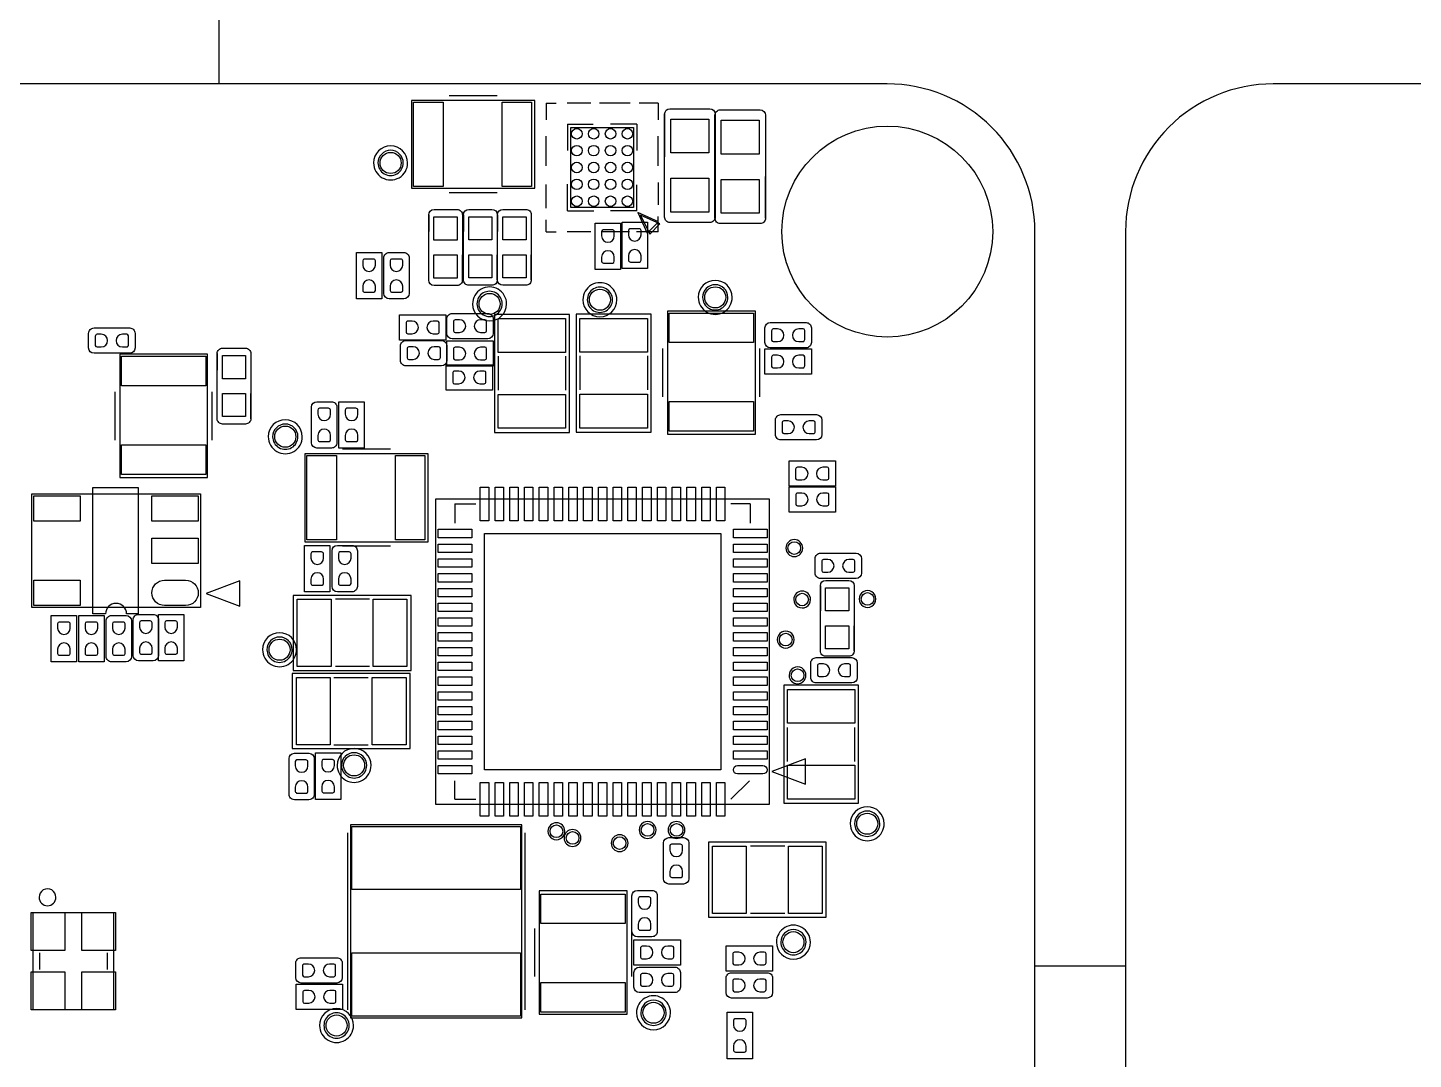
# Model space of a CAD drawing. Extents: x 24 to 162, y 5 to 143.
# Drawn here: x 59.75 to 92.6, y 21.67 to 46.12 of the extents above; entities that cross this region are included whole.
import ezdxf

# ---------------------------------------------------------------- set-up
doc = ezdxf.new("R2010")
doc.units = 0
for name, color, linetype in [('BG_OUTLINE', 7, 'CONTINUOUS'), ('BG_SILKSCREEN_TOP', 7, 'CONTINUOUS'), ('PG_ASSEMBLY_TOP', 200, 'CONTINUOUS'), ('PG_SILKSCREEN_TOP', 73, 'CONTINUOUS'), ('PIN_TOP', 110, 'CONTINUOUS')]:
    doc.layers.add(name, color=color, linetype=linetype)

msp = doc.modelspace()

# ---------------------------------------------------------------- linework, layer by layer
at = {"layer": 'BG_OUTLINE'}
for points in [[(49.190402, 44.786296), (49.190402, 46.950376), (64.281812, 46.950376), (64.281812, 44.786296)], [(83.629246, 14.454886), (83.629246, 23.878286), (85.779356, 23.878286), (85.779356, 14.454886)]]:
    msp.add_lwpolyline(points, close=True, dxfattribs=at)
for points in [[(32.12973, 4.786376), (80.129634, 4.786376, 0.414205), (83.629246, 8.286242), (83.629246, 41.286176, 0.414226), (80.129634, 44.786296), (32.12973, 44.786296, 0.414268), (28.629356, 41.286176), (28.629356, 8.286242, 0.414248)], [(89.27973, 4.786376), (137.279634, 4.786376, 0.414205), (140.779246, 8.286242), (140.779246, 41.286176, 0.414226), (137.279634, 44.786296), (89.27973, 44.786296, 0.414268), (85.779356, 41.286176), (85.779356, 8.286242, 0.414248)]]:
    msp.add_lwpolyline(points, format="xyb", close=True, dxfattribs=at)
at = {"layer": 'BG_SILKSCREEN_TOP'}
for points in [[(74.19467, 43.829732), (73.567036, 43.829732)], [(74.19467, 43.829732), (74.19467, 43.203622)], [(74.19467, 43.829732), (74.19467, 43.203622)], [(72.544432, 41.779952), (72.544432, 42.406062)], [(72.544432, 41.779952), (72.544432, 42.406062)], [(72.544432, 41.779952), (73.172066, 41.779952)], [(74.277982, 41.67759), (74.499216, 41.227248), (74.735182, 41.46677), (74.277982, 41.67759)]]:
    msp.add_lwpolyline(points, dxfattribs=at)
at = {"layer": 'PG_ASSEMBLY_TOP'}
for points in [[(71.769478, 44.393866), (68.848478, 44.393866), (68.848478, 42.311066), (71.769478, 42.311066)], [(74.11466, 43.749722), (74.11466, 41.859962), (72.624696, 41.859962), (72.624696, 43.749722)], [(70.8152, 39.3192), (70.8152, 36.5252), (72.5932, 36.5252), (72.5932, 39.3192)], [(72.753474, 39.326312), (72.753474, 36.532312), (74.531474, 36.532312), (74.531474, 39.326312)], [(77.002132, 36.481512), (77.002132, 39.402512), (74.919332, 39.402512), (74.919332, 36.481512)], [(64.01562, 35.456622), (64.01562, 38.377622), (61.93282, 38.377622), (61.93282, 35.456622)], [(69.2404, 36.016946), (66.3194, 36.016946), (66.3194, 33.934146), (69.2404, 33.934146)], [(63.844424, 35.071304), (63.844424, 32.371284), (59.844432, 32.371284), (59.844432, 35.071304)], [(77.329792, 34.95421), (77.329792, 27.704034), (69.429884, 27.704034), (69.429884, 34.95421)], [(68.838826, 32.662622), (66.044826, 32.662622), (66.044826, 30.884622), (68.838826, 30.884622)], [(66.02349, 29.029152), (68.81749, 29.029152), (68.81749, 30.807152), (66.02349, 30.807152)], [(79.4512, 27.7368), (79.4512, 30.5308), (77.6732, 30.5308), (77.6732, 27.7368)], [(67.403472, 27.223466), (67.403472, 22.651466), (71.467472, 22.651466), (71.467472, 27.223466)], [(78.683866, 26.809192), (75.889866, 26.809192), (75.889866, 25.031192), (78.683866, 25.031192)], [(71.876666, 25.656286), (71.876666, 22.735286), (73.959466, 22.735286), (73.959466, 25.656286)], [(59.879992, 25.141682), (61.780166, 25.141682), (61.780166, 22.841712), (59.879992, 22.841712)]]:
    msp.add_lwpolyline(points, close=True, dxfattribs=at)
for points in [[(74.850244, 44.070524, -0.41418), (74.977244, 44.197524, -0.41418)], [(75.922124, 44.197524, -0.414161), (76.049124, 44.070524, -0.414161)], [(76.044044, 44.045124, -0.414263), (76.171044, 44.172124, -0.414263)], [(77.115924, 44.172124, -0.414078), (77.242924, 44.045124, -0.414078)], [(69.256402, 41.6814, -0.413943), (69.383402, 41.8084, -0.413943)], [(69.929756, 41.8084, -0.414269), (70.056756, 41.6814, -0.414269)], [(70.081648, 41.685718, -0.414127), (70.208648, 41.812718, -0.414127)], [(70.755002, 41.812718, -0.414084), (70.882002, 41.685718, -0.414084)], [(70.889114, 41.685718, -0.413922), (71.016114, 41.812718, -0.413922)], [(71.562468, 41.812718, -0.41429), (71.689468, 41.685718, -0.41429)], [(74.977244, 41.500044, -0.414389), (74.850244, 41.627044, -0.414389)], [(76.049124, 41.627044, -0.41437), (75.922124, 41.500044, -0.41437)], [(76.171044, 41.474644, -0.414472), (76.044044, 41.601644, -0.414472)], [(77.242924, 41.601644, -0.414287), (77.115924, 41.474644, -0.414287)], [(68.192142, 40.663876, -0.414269), (68.319142, 40.790876, -0.414269)], [(68.665344, 40.790876, -0.414346), (68.792344, 40.663876, -0.414346)], [(69.383402, 40.008556, -0.414158), (69.256402, 40.135556, -0.414158)], [(70.056756, 40.135556, -0.414484), (69.929756, 40.008556, -0.414484)], [(70.208648, 40.012874, -0.414343), (70.081648, 40.139874, -0.414343)], [(70.882002, 40.139874, -0.4143), (70.755002, 40.012874, -0.4143)], [(71.016114, 40.012874, -0.414137), (70.889114, 40.139874, -0.414137)], [(71.689468, 40.139874, -0.414506), (71.562468, 40.012874, -0.414506)], [(68.319142, 39.690802, -0.414134), (68.192142, 39.817802, -0.414134)], [(68.792344, 39.817802, -0.414158), (68.665344, 39.690802, -0.414158)], [(69.686424, 39.217854, -0.414309), (69.813424, 39.344854, -0.414309)], [(70.659498, 39.344854, -0.414346), (70.786498, 39.217854, -0.414346)], [(77.229462, 39.001954, -0.414115), (77.356462, 39.128954, -0.414115)], [(78.202536, 39.128954, -0.414392), (78.329536, 39.001954, -0.414392)], [(61.194696, 38.873176, -0.41426), (61.321696, 39.000176, -0.41426)], [(62.16777, 39.000176, -0.414537), (62.29477, 38.873176, -0.414537)], [(69.813424, 38.744652, -0.414081), (69.686424, 38.871652, -0.414081)], [(70.786498, 38.871652, -0.414118), (70.659498, 38.744652, -0.414118)], [(61.321696, 38.399974, -0.413891), (61.194696, 38.526974, -0.413891)], [(62.29477, 38.526974, -0.414167), (62.16777, 38.399974, -0.414167)], [(64.24041, 38.396672, -0.414407), (64.36741, 38.523672, -0.414407)], [(64.91351, 38.523672, -0.414503), (65.04051, 38.396672, -0.414503)], [(68.58889, 38.577774, -0.414229), (68.71589, 38.704774, -0.414229)], [(69.561964, 38.704774, -0.413879), (69.688964, 38.577774, -0.413879)], [(77.356462, 38.528752, -0.414035), (77.229462, 38.655752, -0.414035)], [(78.329536, 38.655752, -0.414312), (78.202536, 38.528752, -0.414312)], [(68.71589, 38.104572, -0.414549), (68.58889, 38.231572, -0.414549)], [(69.688964, 38.231572, -0.414198), (69.561964, 38.104572, -0.414198)], [(66.479166, 37.126926, -0.414097), (66.606166, 37.253926, -0.414097)], [(66.952368, 37.253926, -0.414429), (67.079368, 37.126926, -0.414429)], [(64.36741, 36.723828, -0.414315), (64.24041, 36.850828, -0.414315)], [(65.04051, 36.850828, -0.41441), (64.91351, 36.723828, -0.41441)], [(77.479144, 36.819332, -0.41433), (77.606144, 36.946332, -0.41433)], [(78.452218, 36.946332, -0.414091), (78.579218, 36.819332, -0.414091)], [(77.606144, 36.34613, -0.414337), (77.479144, 36.47313, -0.414337)], [(78.579218, 36.47313, -0.414097), (78.452218, 36.34613, -0.414097)], [(66.606166, 36.153852, -0.413998), (66.479166, 36.280852, -0.413998)], [(67.079368, 36.280852, -0.41433), (66.952368, 36.153852, -0.41433)], [(66.965576, 33.720532, -0.413971), (67.092576, 33.847532, -0.413971)], [(67.438778, 33.847532, -0.414223), (67.565778, 33.720532, -0.414223)], [(78.41869, 33.53562, -0.414518), (78.54569, 33.66262, -0.414518)], [(79.391764, 33.66262, -0.414161), (79.518764, 33.53562, -0.414161)], [(78.54569, 33.062418, -0.414266), (78.41869, 33.189418, -0.414266)], [(79.518764, 33.189418, -0.413909), (79.391764, 33.062418, -0.413909)], [(67.092576, 32.747458, -0.414204), (66.965576, 32.874458, -0.414204)], [(67.565778, 32.874458, -0.414457), (67.438778, 32.747458, -0.414457)], [(78.542896, 32.890968, -0.414189), (78.669896, 33.017968, -0.414189)], [(79.21625, 33.017968, -0.414066), (79.34325, 32.890968, -0.414066)], [(62.250574, 32.08401, -0.414343), (62.377574, 32.21101, -0.414343)], [(62.723776, 32.21101, -0.414441), (62.850776, 32.08401, -0.414441)], [(61.609478, 32.059372, -0.414254), (61.736478, 32.186372, -0.414254)], [(62.08268, 32.186372, -0.414198), (62.20968, 32.059372, -0.414198)], [(61.736478, 31.086298, -0.414229), (61.609478, 31.213298, -0.414229)], [(62.20968, 31.213298, -0.414174), (62.08268, 31.086298, -0.414174)], [(62.377574, 31.110936, -0.413986), (62.250574, 31.237936, -0.413986)], [(62.850776, 31.237936, -0.414084), (62.723776, 31.110936, -0.414084)], [(78.669896, 31.218124, -0.414361), (78.542896, 31.345124, -0.414361)], [(79.34325, 31.345124, -0.414238), (79.21625, 31.218124, -0.414238)], [(78.31709, 31.059374, -0.41425), (78.44409, 31.186374, -0.41425)], [(79.290164, 31.186374, -0.413949), (79.417164, 31.059374, -0.413949)], [(78.44409, 30.586172, -0.414478), (78.31709, 30.713172, -0.414478)], [(79.417164, 30.713172, -0.414177), (79.290164, 30.586172, -0.414177)], [(65.94475, 28.791916, -0.414155), (66.07175, 28.918916, -0.414155)], [(66.417952, 28.918916, -0.414051), (66.544952, 28.791916, -0.414051)], [(66.07175, 27.818842, -0.414377), (65.94475, 27.945842, -0.414377)], [(66.544952, 27.945842, -0.414272), (66.417952, 27.818842, -0.414272)], [(74.825098, 26.792936, -0.41417), (74.952098, 26.919936, -0.41417)], [(75.2983, 26.919936, -0.413925), (75.4253, 26.792936, -0.413925)], [(74.077068, 25.54351, -0.414161), (74.204068, 25.67051, -0.414161)], [(74.55027, 25.67051, -0.414395), (74.67727, 25.54351, -0.414395)], [(74.952098, 25.819608, -0.414112), (74.825098, 25.946608, -0.414112)], [(75.4253, 25.946608, -0.413866), (75.2983, 25.819608, -0.413866)], [(74.204068, 24.570436, -0.414032), (74.077068, 24.697436, -0.414032)], [(74.67727, 24.697436, -0.414266), (74.55027, 24.570436, -0.414266)], [(66.106294, 23.947374, -0.414469), (66.233294, 24.074374, -0.414469)], [(67.079368, 24.074374, -0.414241), (67.206368, 23.947374, -0.414241)], [(74.123296, 23.721314, -0.414167), (74.250296, 23.848314, -0.414167)], [(75.09637, 23.848314, -0.414444), (75.22337, 23.721314, -0.414444)], [(76.310236, 23.591774, -0.414392), (76.437236, 23.718774, -0.414392)], [(77.28331, 23.718774, -0.414441), (77.41031, 23.591774, -0.414441)], [(66.233294, 23.474172, -0.414186), (66.106294, 23.601172, -0.414186)], [(67.206368, 23.601172, -0.413958), (67.079368, 23.474172, -0.413958)], [(74.250296, 23.248112, -0.413983), (74.123296, 23.375112, -0.413983)], [(75.22337, 23.375112, -0.41426), (75.09637, 23.248112, -0.41426)], [(76.437236, 23.118572, -0.413986), (76.310236, 23.245572, -0.413986)], [(77.41031, 23.245572, -0.414035), (77.28331, 23.118572, -0.414035)]]:
    msp.add_lwpolyline(points, format="xyb", dxfattribs=at)
for points in [[(74.850244, 41.627044), (74.850244, 44.070524)], [(74.977244, 44.197524), (75.922124, 44.197524)], [(76.044044, 41.601644), (76.044044, 44.045124)], [(76.049124, 44.070524), (76.049124, 41.627044)], [(76.171044, 44.172124), (77.115924, 44.172124)], [(77.242924, 44.045124), (77.242924, 41.601644)], [(69.383402, 41.8084), (69.929756, 41.8084)], [(70.208648, 41.812718), (70.755002, 41.812718)], [(71.016114, 41.812718), (71.562468, 41.812718)], [(69.256402, 40.135556), (69.256402, 41.6814)], [(70.056756, 41.6814), (70.056756, 40.135556)], [(70.081648, 40.139874), (70.081648, 41.685718)], [(70.882002, 41.685718), (70.882002, 40.139874)], [(70.889114, 40.139874), (70.889114, 41.685718)], [(71.689468, 41.685718), (71.689468, 40.139874)], [(73.206356, 40.383206), (73.206356, 41.483026)], [(73.206356, 41.483026), (73.806304, 41.483026)], [(73.806304, 41.483026), (73.806304, 40.383206)], [(73.841102, 40.408606), (73.841102, 41.508426)], [(73.841102, 41.508426), (74.441304, 41.508426)], [(74.441304, 41.508426), (74.441304, 40.408606)], [(75.922124, 41.500044), (74.977244, 41.500044)], [(77.115924, 41.474644), (76.171044, 41.474644)], [(67.542156, 39.691056), (67.542156, 40.790876)], [(67.542156, 40.790876), (68.142104, 40.790876)], [(68.142104, 40.790876), (68.142104, 39.691056)], [(68.319142, 40.790876), (68.665344, 40.790876)], [(68.192142, 39.817802), (68.192142, 40.663876)], [(68.792344, 40.663876), (68.792344, 39.817802)], [(74.441304, 40.408606), (73.841102, 40.408606)], [(73.806304, 40.383206), (73.206356, 40.383206)], [(69.929756, 40.008556), (69.383402, 40.008556)], [(70.755002, 40.012874), (70.208648, 40.012874)], [(71.562468, 40.012874), (71.016114, 40.012874)], [(68.142104, 39.691056), (67.542156, 39.691056)], [(68.665344, 39.690802), (68.319142, 39.690802)], [(68.56349, 38.714426), (68.56349, 39.314628)], [(68.56349, 39.314628), (69.66331, 39.314628)], [(69.66331, 39.314628), (69.66331, 38.714426)], [(69.686424, 38.871652), (69.686424, 39.217854)], [(69.813424, 39.344854), (70.659498, 39.344854)], [(70.786498, 39.217854), (70.786498, 38.871652)], [(77.356462, 39.128954), (78.202536, 39.128954)], [(61.194696, 38.526974), (61.194696, 38.873176)], [(61.321696, 39.000176), (62.16777, 39.000176)], [(62.29477, 38.873176), (62.29477, 38.526974)], [(77.229462, 38.655752), (77.229462, 39.001954)], [(78.329536, 39.001954), (78.329536, 38.655752)], [(64.36741, 38.523672), (64.91351, 38.523672)], [(69.66331, 38.714426), (68.56349, 38.714426)], [(68.58889, 38.231572), (68.58889, 38.577774)], [(68.71589, 38.704774), (69.561964, 38.704774)], [(69.686424, 38.09492), (69.686424, 38.694868)], [(69.686424, 38.694868), (70.786244, 38.694868)], [(69.688964, 38.577774), (69.688964, 38.231572)], [(70.659498, 38.744652), (69.813424, 38.744652)], [(70.786244, 38.694868), (70.786244, 38.09492)], [(77.229716, 37.903658), (77.229716, 38.503606)], [(77.229716, 38.503606), (78.329536, 38.503606)], [(78.202536, 38.528752), (77.356462, 38.528752)], [(78.329536, 38.503606), (78.329536, 37.903658)], [(62.16777, 38.399974), (61.321696, 38.399974)], [(64.24041, 36.850828), (64.24041, 38.396672)], [(65.04051, 38.396672), (65.04051, 36.850828)], [(69.670422, 38.128702), (70.770242, 38.128702)], [(69.670422, 37.5285), (69.670422, 38.128702)], [(70.770242, 38.128702), (70.770242, 37.5285)], [(69.561964, 38.104572), (68.71589, 38.104572)], [(70.786244, 38.09492), (69.686424, 38.09492)], [(78.329536, 37.903658), (77.229716, 37.903658)], [(70.770242, 37.5285), (69.670422, 37.5285)], [(66.479166, 36.280852), (66.479166, 37.126926)], [(66.606166, 37.253926), (66.952368, 37.253926)], [(67.079368, 37.126926), (67.079368, 36.280852)], [(67.129406, 36.154106), (67.129406, 37.253926)], [(67.129406, 37.253926), (67.729354, 37.253926)], [(67.729354, 37.253926), (67.729354, 36.154106)], [(77.479144, 36.47313), (77.479144, 36.819332)], [(77.606144, 36.946332), (78.452218, 36.946332)], [(78.579218, 36.819332), (78.579218, 36.47313)], [(64.91351, 36.723828), (64.36741, 36.723828)], [(66.952368, 36.153852), (66.606166, 36.153852)], [(67.729354, 36.154106), (67.129406, 36.154106)], [(78.452218, 36.34613), (77.606144, 36.34613)], [(77.800708, 35.250374), (77.800708, 35.850322)], [(77.800708, 35.850322), (78.900528, 35.850322)], [(78.900528, 35.850322), (78.900528, 35.250374)], [(78.900528, 35.250374), (77.800708, 35.250374)], [(77.80274, 35.237928), (78.90256, 35.237928)], [(77.80274, 34.63798), (77.80274, 35.237928)], [(78.90256, 35.237928), (78.90256, 34.63798)], [(78.90256, 34.63798), (77.80274, 34.63798)], [(66.315844, 32.747966), (66.315844, 33.847786)], [(66.315844, 33.847786), (66.915792, 33.847786)], [(66.915792, 33.847786), (66.915792, 32.747966)], [(67.092576, 33.847532), (67.438778, 33.847532)], [(66.965576, 32.874458), (66.965576, 33.720532)], [(67.565778, 33.720532), (67.565778, 32.874458)], [(78.41869, 33.189418), (78.41869, 33.53562)], [(78.54569, 33.66262), (79.391764, 33.66262)], [(79.518764, 33.53562), (79.518764, 33.189418)], [(78.542896, 31.345124), (78.542896, 32.890968)], [(79.391764, 33.062418), (78.54569, 33.062418)], [(78.669896, 33.017968), (79.21625, 33.017968)], [(79.34325, 32.890968), (79.34325, 31.345124)], [(66.915792, 32.747966), (66.315844, 32.747966)], [(67.438778, 32.747458), (67.092576, 32.747458)], [(62.377574, 32.21101), (62.723776, 32.21101)], [(62.850776, 31.11119), (62.850776, 32.21101)], [(62.850776, 32.21101), (63.450724, 32.21101)], [(63.450724, 32.21101), (63.450724, 31.11119)], [(60.309506, 31.086552), (60.309506, 32.186372)], [(60.309506, 32.186372), (60.909454, 32.186372)], [(60.909454, 32.186372), (60.909454, 31.086552)], [(60.959492, 31.086552), (60.959492, 32.186372)], [(60.959492, 32.186372), (61.55944, 32.186372)], [(61.55944, 32.186372), (61.55944, 31.086552)], [(61.609478, 31.213298), (61.609478, 32.059372)], [(61.736478, 32.186372), (62.08268, 32.186372)], [(62.20968, 32.059372), (62.20968, 31.213298)], [(62.250574, 31.237936), (62.250574, 32.08401)], [(62.850776, 32.08401), (62.850776, 31.237936)], [(79.21625, 31.218124), (78.669896, 31.218124)], [(60.909454, 31.086552), (60.309506, 31.086552)], [(61.55944, 31.086552), (60.959492, 31.086552)], [(62.08268, 31.086298), (61.736478, 31.086298)], [(62.723776, 31.110936), (62.377574, 31.110936)], [(63.450724, 31.11119), (62.850776, 31.11119)], [(78.31709, 30.713172), (78.31709, 31.059374)], [(78.44409, 31.186374), (79.290164, 31.186374)], [(79.417164, 31.059374), (79.417164, 30.713172)], [(79.290164, 30.586172), (78.44409, 30.586172)], [(66.07175, 28.918916), (66.417952, 28.918916)], [(66.571876, 27.826462), (66.571876, 28.926282)], [(66.571876, 28.926282), (67.172078, 28.926282)], [(67.172078, 28.926282), (67.172078, 27.826462)], [(65.94475, 27.945842), (65.94475, 28.791916)], [(66.544952, 28.791916), (66.544952, 27.945842)], [(66.417952, 27.818842), (66.07175, 27.818842)], [(67.172078, 27.826462), (66.571876, 27.826462)], [(74.825098, 25.946608), (74.825098, 26.792936)], [(74.952098, 26.919936), (75.2983, 26.919936)], [(75.4253, 26.792936), (75.4253, 25.946608)], [(74.204068, 25.67051), (74.55027, 25.67051)], [(75.2983, 25.819608), (74.952098, 25.819608)], [(74.077068, 24.697436), (74.077068, 25.54351)], [(74.67727, 25.54351), (74.67727, 24.697436)], [(74.123296, 24.4983), (75.223116, 24.4983)], [(74.123296, 23.898352), (74.123296, 24.4983)], [(74.55027, 24.570436), (74.204068, 24.570436)], [(75.223116, 24.4983), (75.223116, 23.898352)], [(76.31049, 23.753572), (76.31049, 24.353774)], [(76.31049, 24.353774), (77.41031, 24.353774)], [(77.41031, 24.353774), (77.41031, 23.753572)], [(66.233294, 24.074374), (67.079368, 24.074374)], [(66.106294, 23.601172), (66.106294, 23.947374)], [(67.206368, 23.947374), (67.206368, 23.601172)], [(75.223116, 23.898352), (74.123296, 23.898352)], [(74.123296, 23.375112), (74.123296, 23.721314)], [(74.250296, 23.848314), (75.09637, 23.848314)], [(75.22337, 23.721314), (75.22337, 23.375112)], [(77.41031, 23.753572), (76.31049, 23.753572)], [(76.437236, 23.718774), (77.28331, 23.718774)], [(66.114168, 22.847554), (66.114168, 23.447502)], [(66.114168, 23.447502), (67.213988, 23.447502)], [(67.079368, 23.474172), (66.233294, 23.474172)], [(67.213988, 23.447502), (67.213988, 22.847554)], [(76.310236, 23.245572), (76.310236, 23.591774)], [(77.41031, 23.591774), (77.41031, 23.245572)], [(75.09637, 23.248112), (74.250296, 23.248112)], [(77.28331, 23.118572), (76.437236, 23.118572)], [(67.213988, 22.847554), (66.114168, 22.847554)], [(76.333096, 21.68017), (76.333096, 22.77999)], [(76.333096, 22.77999), (76.933298, 22.77999)], [(76.933298, 22.77999), (76.933298, 21.68017)], [(76.933298, 21.68017), (76.333096, 21.68017)]]:
    msp.add_lwpolyline(points, dxfattribs=at)
for points in [[(68.654168, 42.912538, 1), (68.054404, 42.91253, 1)], [(71.00062, 39.571168, 1), (70.400452, 39.570956, 1)], [(73.616312, 39.670482, 1), (73.01614, 39.670502, 1)], [(76.350368, 39.72687, 1), (75.750608, 39.72709, 1)], [(66.157348, 36.424362, 1), (65.557132, 36.424282, 1)], [(78.125828, 33.78327, 1), (77.725772, 33.78313, 1)], [(78.311248, 32.564324, 1), (77.91114, 32.56456, 1)], [(79.861156, 32.57677, 1), (79.461304, 32.577006, 1)], [(66.02095, 31.375096, 1), (65.42081, 31.375308, 1)], [(77.922374, 31.614364, 1), (77.522266, 31.614216, 1)], [(78.202282, 30.767782, 1), (77.802082, 30.767542, 1)], [(67.788282, 28.632912, 1), (67.18847, 28.633136, 1)], [(72.484488, 27.071574, 1), (72.084296, 27.071342, 1)], [(74.647552, 27.1018, 1), (74.247408, 27.101808, 1)], [(75.333098, 27.1018, 1), (74.933262, 27.101984, 1)], [(79.954374, 27.249374, 1), (79.35413, 27.249562, 1)], [(72.867266, 26.911808, 1), (72.467342, 26.911848, 1)], [(73.984104, 26.78938, 1), (73.5841, 26.789476, 1)], [(78.20406, 24.441912, 1), (77.604076, 24.4417, 1)], [(74.88682, 22.769068, 1), (74.28676, 22.769088, 1)], [(67.37223, 22.466808, 1), (66.772058, 22.466804, 1)]]:
    msp.add_lwpolyline(points, format="xyb", close=True, dxfattribs=at)
at = {"layer": 'PG_SILKSCREEN_TOP'}
for points in [[(70.880732, 44.502578), (69.740018, 44.502578)], [(72.04456, 44.329858), (72.277224, 44.329858)], [(72.04456, 44.329858), (72.04456, 43.93692)], [(73.097644, 44.329858), (72.540876, 44.329858)], [(74.036428, 44.329858), (73.304654, 44.329858)], [(74.694542, 44.329858), (74.250042, 44.329858)], [(74.694542, 44.329858), (74.694542, 43.93692)], [(74.850244, 44.070524), (74.850244, 43.061128)], [(74.977244, 44.197524), (75.922124, 44.197524)], [(76.044044, 44.045124), (76.044044, 43.035728)], [(76.049124, 44.070524), (76.049124, 43.061128)], [(76.171044, 44.172124), (77.115924, 44.172124)], [(77.242924, 44.045124), (77.242924, 43.035728)], [(72.544432, 43.829732), (72.544432, 43.203622)], [(72.544432, 43.829732), (73.157842, 43.829732)], [(74.19467, 43.829732), (73.566782, 43.829732)], [(74.19467, 43.829732), (74.19467, 43.203622)], [(72.04456, 42.84599), (72.04456, 43.546014)], [(74.694542, 42.84599), (74.694542, 43.546014)], [(72.04456, 41.843706), (72.04456, 42.400474)], [(72.544432, 41.779952), (72.544432, 42.397172)], [(74.19467, 41.779952), (74.19467, 42.397172)], [(74.694542, 42.450512), (74.694542, 41.91762)], [(74.850244, 41.627044), (74.850244, 42.619676)], [(76.044044, 41.601644), (76.044044, 42.594276)], [(76.049124, 41.627044), (76.049124, 42.619676)], [(77.242924, 41.601644), (77.242924, 42.594276)], [(70.880732, 42.202608), (69.740018, 42.202608)], [(69.383402, 41.8084), (69.929756, 41.8084)], [(70.208648, 41.812718), (70.755002, 41.812718)], [(71.016114, 41.812718), (71.562468, 41.812718)], [(72.544432, 41.779952), (73.157842, 41.779952)], [(74.19467, 41.779952), (73.566782, 41.779952)], [(69.256402, 41.6814), (69.256402, 41.283636)], [(70.056756, 41.6814), (70.056756, 41.083484)], [(70.081648, 41.685718), (70.081648, 41.287954)], [(70.882002, 41.685718), (70.882002, 41.087802)], [(70.889114, 41.685718), (70.889114, 41.287954)], [(71.689468, 41.685718), (71.689468, 41.087802)], [(72.04456, 41.279826), (72.04456, 41.564052)], [(74.694542, 41.279826), (74.694542, 41.641014)], [(75.922124, 41.500044), (74.977244, 41.500044)], [(77.115924, 41.474644), (76.171044, 41.474644)], [(72.04456, 41.279826), (72.277224, 41.279826)], [(73.097644, 41.279826), (72.540876, 41.279826)], [(74.02068, 41.279826), (73.365106, 41.279826)], [(74.694542, 41.279826), (74.182986, 41.279826)], [(70.882002, 40.139874), (70.882002, 40.737536)], [(71.689468, 40.139874), (71.689468, 40.737536)], [(69.256402, 40.135556), (69.256402, 40.533066)], [(70.056756, 40.135556), (70.056756, 40.733218)], [(70.081648, 40.139874), (70.081648, 40.537384)], [(70.889114, 40.139874), (70.889114, 40.537384)], [(69.929756, 40.008556), (69.383402, 40.008556)], [(70.755002, 40.012874), (70.208648, 40.012874)], [(71.562468, 40.012874), (71.016114, 40.012874)], [(64.36741, 38.523672), (64.91351, 38.523672)], [(74.81062, 37.370004), (74.81062, 38.510972)], [(77.11059, 37.370004), (77.11059, 38.510972)], [(64.24041, 38.396672), (64.24041, 37.998908)], [(65.04051, 38.396672), (65.04051, 37.79901)], [(70.9041, 38.33241), (70.9041, 37.52469)], [(72.5043, 38.33241), (72.5043, 37.52469)], [(72.842374, 38.339522), (72.842374, 37.531802)], [(74.442574, 38.339522), (74.442574, 37.531802)], [(61.824108, 36.345368), (61.824108, 37.486082)], [(64.124332, 36.345368), (64.124332, 37.486082)], [(64.24041, 36.850828), (64.24041, 37.248592)], [(65.04051, 36.850828), (65.04051, 37.44849)], [(64.91351, 36.723828), (64.36741, 36.723828)], [(68.351654, 36.125658), (67.21094, 36.125658)], [(61.297566, 35.221164), (62.36589, 35.221164)], [(61.297566, 32.221424), (61.297566, 35.221164)], [(62.36589, 35.221164), (62.36589, 32.221424)], [(69.879718, 34.829242), (70.377558, 34.829242)], [(69.879718, 34.829242), (69.879718, 34.37509)], [(76.879958, 34.829242), (76.42098, 34.829242)], [(76.879958, 34.829242), (76.879958, 34.37509)], [(68.351654, 33.825688), (67.21094, 33.825688)], [(78.542896, 32.890968), (78.542896, 32.293306)], [(78.669896, 33.017968), (79.21625, 33.017968)], [(79.34325, 32.890968), (79.34325, 32.293306)], [(67.852036, 32.573722), (67.044316, 32.573722)], [(61.594492, 32.221424), (61.297566, 32.221424)], [(62.36589, 32.221424), (62.094364, 32.221424)], [(78.542896, 31.345124), (78.542896, 31.942786)], [(79.34325, 31.345124), (79.34325, 31.942786)], [(79.21625, 31.218124), (78.669896, 31.218124)], [(67.852036, 30.973522), (67.044316, 30.973522)], [(67.01028, 30.718252), (67.818, 30.718252)], [(77.7621, 28.72359), (77.7621, 29.53131)], [(79.3623, 28.72359), (79.3623, 29.53131)], [(67.01028, 29.118052), (67.818, 29.118052)], [(69.879718, 27.829002), (69.879718, 28.268168)], [(76.859892, 28.268168), (76.42098, 27.829002)], [(69.879718, 27.829002), (70.377558, 27.829002)], [(67.3354, 27.037538), (67.3354, 22.837394)], [(71.535544, 27.037538), (71.535544, 22.837394)], [(77.697076, 26.720292), (76.889356, 26.720292)], [(77.697076, 25.120092), (76.889356, 25.120092)], [(71.767954, 24.76754), (71.767954, 23.626826)], [(74.067924, 24.76754), (74.067924, 23.626826)], [(60.029852, 24.191722), (60.029852, 23.791672)], [(61.630052, 24.191722), (61.630052, 23.791672)]]:
    msp.add_lwpolyline(points, dxfattribs=at)
for points in [[(74.850244, 44.070524, -0.41418), (74.977244, 44.197524, -0.41418)], [(75.922124, 44.197524, -0.414161), (76.049124, 44.070524, -0.414161)], [(76.044044, 44.045124, -0.414263), (76.171044, 44.172124, -0.414263)], [(77.115924, 44.172124, -0.414078), (77.242924, 44.045124, -0.414078)], [(68.757292, 42.912538, 0.99999), (67.95135, 42.912538, 1.00001), (68.757292, 42.912538, 1.00001)], [(69.256402, 41.6814, -0.413943), (69.383402, 41.8084, -0.413943)], [(69.929756, 41.8084, -0.414269), (70.056756, 41.6814, -0.414269)], [(70.081648, 41.685718, -0.414127), (70.208648, 41.812718, -0.414127)], [(70.755002, 41.812718, -0.414084), (70.882002, 41.685718, -0.414084)], [(70.889114, 41.685718, -0.413922), (71.016114, 41.812718, -0.413922)], [(71.562468, 41.812718, -0.41429), (71.689468, 41.685718, -0.41429)], [(74.977244, 41.500044, -0.414389), (74.850244, 41.627044, -0.414389)], [(76.049124, 41.627044, -0.41437), (75.922124, 41.500044, -0.41437)], [(76.171044, 41.474644, -0.414472), (76.044044, 41.601644, -0.414472)], [(77.242924, 41.601644, -0.414287), (77.115924, 41.474644, -0.414287)], [(69.383402, 40.008556, -0.414158), (69.256402, 40.135556, -0.414158)], [(70.056756, 40.135556, -0.414484), (69.929756, 40.008556, -0.414484)], [(70.208648, 40.012874, -0.414343), (70.081648, 40.139874, -0.414343)], [(70.882002, 40.139874, -0.4143), (70.755002, 40.012874, -0.4143)], [(71.016114, 40.012874, -0.414137), (70.889114, 40.139874, -0.414137)], [(71.689468, 40.139874, -0.414506), (71.562468, 40.012874, -0.414506)], [(76.453492, 39.72687, 0.999958), (75.64755, 39.727124, 1.000042), (76.453492, 39.72687, 1.000042)], [(71.103744, 39.571168, 1.000052), (70.297294, 39.570914, 0.999948), (71.103744, 39.571168, 0.999948)], [(73.719436, 39.670482, 1.000025), (72.912986, 39.670482, 0.999975), (73.719436, 39.670482, 0.999975)], [(64.24041, 38.396672, -0.414407), (64.36741, 38.523672, -0.414407)], [(64.91351, 38.523672, -0.414503), (65.04051, 38.396672, -0.414503)], [(64.36741, 36.723828, -0.414315), (64.24041, 36.850828, -0.414315)], [(65.04051, 36.850828, -0.41441), (64.91351, 36.723828, -0.41441)], [(66.260218, 36.424362, 0.999901), (65.454276, 36.424362, 1.000099), (66.260218, 36.424362, 1.000099)], [(78.542896, 32.890968, -0.414189), (78.669896, 33.017968, -0.414189)], [(79.21625, 33.017968, -0.414066), (79.34325, 32.890968, -0.414066)], [(62.094364, 32.221424, 0.999568), (61.594492, 32.221424, 0.999568)], [(66.124074, 31.375096, 0.999948), (65.317624, 31.37535, 1.000052), (66.124074, 31.375096, 1.000052)], [(78.669896, 31.218124, -0.414361), (78.542896, 31.345124, -0.414361)], [(79.34325, 31.345124, -0.414238), (79.21625, 31.218124, -0.414238)], [(67.891406, 28.632912, 0.999963), (67.085464, 28.633166, 1.000037), (67.891406, 28.632912, 1.000037)], [(80.057244, 27.249374, 0.999918), (79.251302, 27.249628, 1.000082), (80.057244, 27.249374, 1.000082)], [(60.41898, 25.505918, 1.0001), (60.01893, 25.505918, 0.9999), (60.41898, 25.505918, 0.9999)], [(78.307184, 24.441912, 1.000052), (77.500988, 24.441658, 0.999948), (78.307184, 24.441912, 0.999948)], [(74.989944, 22.769068, 1.000025), (74.183748, 22.769068, 0.999975), (74.989944, 22.769068, 0.999975)], [(67.475354, 22.466808, 0.999995), (66.668904, 22.466808, 1.000005), (67.475354, 22.466808, 1.000005)]]:
    msp.add_lwpolyline(points, format="xyb", dxfattribs=at)
for points in [[(74.439526, 41.249854), (74.705972, 41.5163), (74.21753, 41.73855)], [(64.7827, 32.406336), (64.7827, 33.006284), (63.9826, 32.70631)], [(78.192122, 28.19019), (78.192122, 28.790138), (77.392022, 28.490164)]]:
    msp.add_lwpolyline(points, close=True, dxfattribs=at)
at = {"layer": 'PIN_TOP'}
for points in [[(69.596254, 44.352464), (69.596254, 42.352468), (68.89623, 42.352468), (68.89623, 44.352464)], [(71.696326, 44.352464), (71.696326, 42.352468), (70.996302, 42.352468), (70.996302, 44.352464)], [(74.999723, 43.948858), (75.899645, 43.948858), (75.899645, 43.148758), (74.999723, 43.148758)], [(76.193523, 43.923458), (77.093445, 43.923458), (77.093445, 43.123358), (76.193523, 43.123358)], [(74.999723, 42.54881), (75.899645, 42.54881), (75.899645, 41.74871), (74.999723, 41.74871)], [(76.193523, 42.52341), (77.093445, 42.52341), (77.093445, 41.72331), (76.193523, 41.72331)], [(69.381751, 41.633521), (69.931661, 41.633521), (69.931661, 41.083611), (69.381751, 41.083611)], [(70.206997, 41.637839), (70.756907, 41.637839), (70.756907, 41.087929), (70.206997, 41.087929)], [(71.014463, 41.637839), (71.564373, 41.637839), (71.564373, 41.087929), (71.014463, 41.087929)], [(70.206997, 40.737663), (70.756907, 40.737663), (70.756907, 40.187753), (70.206997, 40.187753)], [(71.014463, 40.737663), (71.564373, 40.737663), (71.564373, 40.187753), (71.014463, 40.187753)], [(69.381751, 40.733345), (69.931661, 40.733345), (69.931661, 40.183435), (69.381751, 40.183435)], [(70.904227, 39.222172), (72.504173, 39.222172), (72.504173, 38.422072), (70.904227, 38.422072)], [(72.842501, 39.229284), (74.442447, 39.229284), (74.442447, 38.429184), (72.842501, 38.429184)], [(76.96073, 38.654736), (74.960734, 38.654736), (74.960734, 39.35476), (76.96073, 39.35476)], [(63.974218, 37.629846), (61.974222, 37.629846), (61.974222, 38.32987), (63.974218, 38.32987)], [(64.365759, 38.348793), (64.915669, 38.348793), (64.915669, 37.798883), (64.365759, 37.798883)], [(64.365759, 37.448617), (64.915669, 37.448617), (64.915669, 36.898707), (64.365759, 36.898707)], [(70.904227, 37.422328), (72.504173, 37.422328), (72.504173, 36.622228), (70.904227, 36.622228)], [(72.842501, 37.42944), (74.442447, 37.42944), (74.442447, 36.62934), (72.842501, 36.62934)], [(76.96073, 36.554664), (74.960734, 36.554664), (74.960734, 37.254688), (76.96073, 37.254688)], [(63.974218, 35.529774), (61.974222, 35.529774), (61.974222, 36.229798), (63.974218, 36.229798)], [(67.067176, 35.975544), (67.067176, 33.975548), (66.367152, 33.975548), (66.367152, 35.975544)], [(69.167248, 35.975544), (69.167248, 33.975548), (68.467224, 33.975548), (68.467224, 35.975544)], [(70.679691, 35.229292), (70.679691, 34.429192), (70.479793, 34.429192), (70.479793, 35.229292)], [(71.029703, 35.229292), (71.029703, 34.429192), (70.829805, 34.429192), (70.829805, 35.229292)], [(71.379715, 35.229292), (71.379715, 34.429192), (71.179817, 34.429192), (71.179817, 35.229292)], [(71.729727, 35.229292), (71.729727, 34.429192), (71.529829, 34.429192), (71.529829, 35.229292)], [(72.079739, 35.229292), (72.079739, 34.429192), (71.879841, 34.429192), (71.879841, 35.229292)], [(72.429751, 35.229292), (72.429751, 34.429192), (72.229853, 34.429192), (72.229853, 35.229292)], [(72.779763, 35.229292), (72.779763, 34.429192), (72.579865, 34.429192), (72.579865, 35.229292)], [(73.129775, 35.229292), (73.129775, 34.429192), (72.929877, 34.429192), (72.929877, 35.229292)], [(73.479787, 35.229292), (73.479787, 34.429192), (73.279889, 34.429192), (73.279889, 35.229292)], [(73.829799, 35.229292), (73.829799, 34.429192), (73.629901, 34.429192), (73.629901, 35.229292)], [(74.179811, 35.229292), (74.179811, 34.429192), (73.979913, 34.429192), (73.979913, 35.229292)], [(74.529823, 35.229292), (74.529823, 34.429192), (74.329925, 34.429192), (74.329925, 35.229292)], [(74.879835, 35.229292), (74.879835, 34.429192), (74.679937, 34.429192), (74.679937, 35.229292)], [(75.229847, 35.229292), (75.229847, 34.429192), (75.029949, 34.429192), (75.029949, 35.229292)], [(75.579859, 35.229292), (75.579859, 34.429192), (75.379961, 34.429192), (75.379961, 35.229292)], [(75.929871, 35.229292), (75.929871, 34.429192), (75.729973, 34.429192), (75.729973, 35.229292)], [(76.279883, 35.229292), (76.279883, 34.429192), (76.079985, 34.429192), (76.079985, 35.229292)], [(60.994417, 35.021266), (60.994417, 34.421318), (59.894343, 34.421318), (59.894343, 35.021266)], [(63.794513, 35.021266), (63.794513, 34.421318), (62.694439, 34.421318), (62.694439, 35.021266)], [(70.279768, 34.229167), (70.279768, 34.029269), (69.479668, 34.029269), (69.479668, 34.229167)], [(77.280008, 34.229167), (77.280008, 34.029269), (76.479908, 34.029269), (76.479908, 34.229167)], [(63.794513, 34.021268), (63.794513, 33.42132), (62.694439, 33.42132), (62.694439, 34.021268)], [(70.279768, 33.879155), (70.279768, 33.679257), (69.479668, 33.679257), (69.479668, 33.879155)], [(76.179807, 34.129091), (76.179807, 28.529153), (70.579869, 28.529153), (70.579869, 34.129091)], [(77.280008, 33.879155), (77.280008, 33.679257), (76.479908, 33.679257), (76.479908, 33.879155)], [(70.279768, 33.529143), (70.279768, 33.329245), (69.479668, 33.329245), (69.479668, 33.529143)], [(77.280008, 33.529143), (77.280008, 33.329245), (76.479908, 33.329245), (76.479908, 33.529143)], [(60.994417, 33.02127), (60.994417, 32.421322), (59.894343, 32.421322), (59.894343, 33.02127)], [(70.279768, 33.179131), (70.279768, 32.979233), (69.479668, 32.979233), (69.479668, 33.179131)], [(77.280008, 33.179131), (77.280008, 32.979233), (76.479908, 32.979233), (76.479908, 33.179131)], [(66.941954, 32.573595), (66.941954, 30.973649), (66.141854, 30.973649), (66.141854, 32.573595)], [(68.741798, 32.573595), (68.741798, 30.973649), (67.941698, 30.973649), (67.941698, 32.573595)], [(70.279768, 32.829119), (70.279768, 32.629221), (69.479668, 32.629221), (69.479668, 32.829119)], [(77.280008, 32.829119), (77.280008, 32.629221), (76.479908, 32.629221), (76.479908, 32.829119)], [(78.668245, 32.843089), (79.218155, 32.843089), (79.218155, 32.293179), (78.668245, 32.293179)], [(70.279768, 32.479107), (70.279768, 32.279209), (69.479668, 32.279209), (69.479668, 32.479107)], [(77.280008, 32.479107), (77.280008, 32.279209), (76.479908, 32.279209), (76.479908, 32.479107)], [(70.279768, 32.129095), (70.279768, 31.929197), (69.479668, 31.929197), (69.479668, 32.129095)], [(77.280008, 32.129095), (77.280008, 31.929197), (76.479908, 31.929197), (76.479908, 32.129095)], [(78.668245, 31.942913), (79.218155, 31.942913), (79.218155, 31.393003), (78.668245, 31.393003)], [(70.279768, 31.779083), (70.279768, 31.579185), (69.479668, 31.579185), (69.479668, 31.779083)], [(77.280008, 31.779083), (77.280008, 31.579185), (76.479908, 31.579185), (76.479908, 31.779083)], [(70.279768, 31.429071), (70.279768, 31.229173), (69.479668, 31.229173), (69.479668, 31.429071)], [(77.280008, 31.429071), (77.280008, 31.229173), (76.479908, 31.229173), (76.479908, 31.429071)], [(70.279768, 31.079059), (70.279768, 30.879161), (69.479668, 30.879161), (69.479668, 31.079059)], [(77.280008, 31.079059), (77.280008, 30.879161), (76.479908, 30.879161), (76.479908, 31.079059)], [(66.120518, 29.118052), (66.120518, 30.717998), (66.920618, 30.717998), (66.920618, 29.118052)], [(67.920362, 29.118052), (67.920362, 30.717998), (68.720462, 30.717998), (68.720462, 29.118052)], [(70.279768, 30.729047), (70.279768, 30.529149), (69.479668, 30.529149), (69.479668, 30.729047)], [(77.280008, 30.729047), (77.280008, 30.529149), (76.479908, 30.529149), (76.479908, 30.729047)], [(70.279768, 30.379035), (70.279768, 30.179137), (69.479668, 30.179137), (69.479668, 30.379035)], [(77.280008, 30.379035), (77.280008, 30.179137), (76.479908, 30.179137), (76.479908, 30.379035)], [(79.362173, 29.633672), (77.762227, 29.633672), (77.762227, 30.433772), (79.362173, 30.433772)], [(70.279768, 30.029023), (70.279768, 29.829125), (69.479668, 29.829125), (69.479668, 30.029023)], [(77.280008, 30.029023), (77.280008, 29.829125), (76.479908, 29.829125), (76.479908, 30.029023)], [(70.279768, 29.679011), (70.279768, 29.479113), (69.479668, 29.479113), (69.479668, 29.679011)], [(77.280008, 29.679011), (77.280008, 29.479113), (76.479908, 29.479113), (76.479908, 29.679011)], [(70.279768, 29.328999), (70.279768, 29.129101), (69.479668, 29.129101), (69.479668, 29.328999)], [(77.280008, 29.328999), (77.280008, 29.129101), (76.479908, 29.129101), (76.479908, 29.328999)], [(70.279768, 28.978987), (70.279768, 28.779089), (69.479668, 28.779089), (69.479668, 28.978987)], [(77.280008, 28.978987), (77.280008, 28.779089), (76.479908, 28.779089), (76.479908, 28.978987)], [(70.279768, 28.628975), (70.279768, 28.429077), (69.479668, 28.429077), (69.479668, 28.628975)], [(79.362173, 27.833828), (77.762227, 27.833828), (77.762227, 28.633928), (79.362173, 28.633928)], [(70.679691, 28.229052), (70.679691, 27.428952), (70.479793, 27.428952), (70.479793, 28.229052)], [(71.029703, 28.229052), (71.029703, 27.428952), (70.829805, 27.428952), (70.829805, 28.229052)], [(71.379715, 28.229052), (71.379715, 27.428952), (71.179817, 27.428952), (71.179817, 28.229052)], [(71.729727, 28.229052), (71.729727, 27.428952), (71.529829, 27.428952), (71.529829, 28.229052)], [(72.079739, 28.229052), (72.079739, 27.428952), (71.879841, 27.428952), (71.879841, 28.229052)], [(72.429751, 28.229052), (72.429751, 27.428952), (72.229853, 27.428952), (72.229853, 28.229052)], [(72.779763, 28.229052), (72.779763, 27.428952), (72.579865, 27.428952), (72.579865, 28.229052)], [(73.129775, 28.229052), (73.129775, 27.428952), (72.929877, 27.428952), (72.929877, 28.229052)], [(73.479787, 28.229052), (73.479787, 27.428952), (73.279889, 27.428952), (73.279889, 28.229052)], [(73.829799, 28.229052), (73.829799, 27.428952), (73.629901, 27.428952), (73.629901, 28.229052)], [(74.179811, 28.229052), (74.179811, 27.428952), (73.979913, 27.428952), (73.979913, 28.229052)], [(74.529823, 28.229052), (74.529823, 27.428952), (74.329925, 27.428952), (74.329925, 28.229052)], [(74.879835, 28.229052), (74.879835, 27.428952), (74.679937, 27.428952), (74.679937, 28.229052)], [(75.229847, 28.229052), (75.229847, 27.428952), (75.029949, 27.428952), (75.029949, 28.229052)], [(75.579859, 28.229052), (75.579859, 27.428952), (75.379961, 27.428952), (75.379961, 28.229052)], [(75.929871, 28.229052), (75.929871, 27.428952), (75.729973, 27.428952), (75.729973, 28.229052)], [(76.279883, 28.229052), (76.279883, 27.428952), (76.079985, 27.428952), (76.079985, 28.229052)], [(67.435476, 27.187652), (71.435468, 27.187652), (71.435468, 25.687528), (67.435476, 25.687528)], [(76.786994, 26.720165), (76.786994, 25.120219), (75.986894, 25.120219), (75.986894, 26.720165)], [(78.586838, 26.720165), (78.586838, 25.120219), (77.786738, 25.120219), (77.786738, 26.720165)], [(71.918068, 25.583134), (73.918064, 25.583134), (73.918064, 24.88311), (71.918068, 24.88311)], [(59.829192, 25.141555), (60.629292, 25.141555), (60.629292, 24.241633), (59.829192, 24.241633)], [(61.030612, 25.141555), (61.830712, 25.141555), (61.830712, 24.241633), (61.030612, 24.241633)], [(67.435476, 24.187404), (71.435468, 24.187404), (71.435468, 22.68728), (67.435476, 22.68728)], [(59.829192, 23.741761), (60.629292, 23.741761), (60.629292, 22.841839), (59.829192, 22.841839)], [(61.030612, 23.741761), (61.830712, 23.741761), (61.830712, 22.841839), (61.030612, 22.841839)], [(71.918068, 23.483062), (73.918064, 23.483062), (73.918064, 22.783038), (71.918068, 22.783038)]]:
    msp.add_lwpolyline(points, close=True, dxfattribs=at)
for points in [[(73.656444, 41.183306), (73.656444, 41.284906, 0.375524), (73.60793, 41.327324), (73.39203, 41.327324, 0.365016), (73.356216, 41.284906), (73.356216, 41.183306, 0.99984)], [(74.291444, 41.208706), (74.291444, 41.310306, 0.375524), (74.24293, 41.352724), (74.02703, 41.352724, 0.365016), (73.991216, 41.310306), (73.991216, 41.208706, 0.99984)], [(73.356216, 40.682926), (73.356216, 40.581326, 0.375524), (73.40473, 40.538908), (73.62063, 40.538908, 0.365016), (73.656444, 40.581326), (73.656444, 40.682926, 0.99984)], [(73.991216, 40.708326), (73.991216, 40.606726, 0.375524), (74.03973, 40.564308), (74.25563, 40.564308, 0.365016), (74.291444, 40.606726), (74.291444, 40.708326, 0.99984)], [(67.992244, 40.491156), (67.992244, 40.592756, 0.375524), (67.94373, 40.635174), (67.72783, 40.635174, 0.365016), (67.692016, 40.592756), (67.692016, 40.491156, 0.99984)], [(68.642484, 40.491156), (68.642484, 40.592756, 0.375524), (68.59397, 40.635174), (68.37807, 40.635174, 0.365016), (68.342256, 40.592756), (68.342256, 40.491156, 0.99984)], [(67.692016, 39.990776), (67.692016, 39.889176, 0.375524), (67.74053, 39.846758), (67.95643, 39.846758, 0.365016), (67.992244, 39.889176), (67.992244, 39.990776, 0.99984)], [(68.342256, 39.990776), (68.342256, 39.889176, 0.375524), (68.39077, 39.846758), (68.60667, 39.846758, 0.365016), (68.642484, 39.889176), (68.642484, 39.990776, 0.99984)], [(68.86321, 39.164514), (68.76161, 39.164514, 0.375524), (68.719192, 39.116), (68.719192, 38.9001, 0.365016), (68.76161, 38.864286), (68.86321, 38.864286, 0.99984)], [(69.36359, 38.864286), (69.46519, 38.864286, 0.375524), (69.507608, 38.9128), (69.507608, 39.1287, 0.365016), (69.46519, 39.164514), (69.36359, 39.164514, 0.99984)], [(69.986398, 39.19474), (69.884798, 39.19474, 0.375524), (69.84238, 39.146226), (69.84238, 38.930326, 0.365016), (69.884798, 38.894512), (69.986398, 38.894512, 0.99984)], [(70.486778, 38.894512), (70.588378, 38.894512, 0.375524), (70.630796, 38.943026), (70.630796, 39.158926, 0.365016), (70.588378, 39.19474), (70.486778, 39.19474, 0.99984)], [(61.49467, 38.850062), (61.39307, 38.850062, 0.375524), (61.350652, 38.801548), (61.350652, 38.585648, 0.365016), (61.39307, 38.549834), (61.49467, 38.549834, 0.99984)], [(61.99505, 38.549834), (62.09665, 38.549834, 0.375524), (62.139068, 38.598348), (62.139068, 38.814248, 0.365016), (62.09665, 38.850062), (61.99505, 38.850062, 0.99984)], [(77.529436, 38.97884), (77.427836, 38.97884, 0.375524), (77.385418, 38.930326), (77.385418, 38.714426, 0.365016), (77.427836, 38.678612), (77.529436, 38.678612, 0.99984)], [(78.029816, 38.678612), (78.131416, 38.678612, 0.375524), (78.173834, 38.727126), (78.173834, 38.943026, 0.365016), (78.131416, 38.97884), (78.029816, 38.97884, 0.99984)], [(68.88861, 38.554914), (68.78701, 38.554914, 0.375524), (68.744592, 38.5064), (68.744592, 38.2905, 0.365016), (68.78701, 38.254686), (68.88861, 38.254686, 0.99984)], [(69.38899, 38.254686), (69.49059, 38.254686, 0.375524), (69.533008, 38.3032), (69.533008, 38.5191, 0.365016), (69.49059, 38.554914), (69.38899, 38.554914, 0.99984)], [(69.986144, 38.545008), (69.884544, 38.545008, 0.375524), (69.842126, 38.496494), (69.842126, 38.280594, 0.365016), (69.884544, 38.24478), (69.986144, 38.24478, 0.99984)], [(70.486524, 38.24478), (70.588124, 38.24478, 0.375524), (70.630542, 38.293294), (70.630542, 38.509194, 0.365016), (70.588124, 38.545008), (70.486524, 38.545008, 0.99984)], [(77.529436, 38.353746), (77.427836, 38.353746, 0.375524), (77.385418, 38.305232), (77.385418, 38.089332, 0.365016), (77.427836, 38.053518), (77.529436, 38.053518, 0.99984)], [(78.029816, 38.053518), (78.131416, 38.053518, 0.375524), (78.173834, 38.102032), (78.173834, 38.317932, 0.365016), (78.131416, 38.353746), (78.029816, 38.353746, 0.99984)], [(69.970142, 37.978588), (69.868542, 37.978588, 0.375524), (69.826124, 37.930074), (69.826124, 37.714174, 0.365016), (69.868542, 37.67836), (69.970142, 37.67836, 0.99984)], [(70.470522, 37.67836), (70.572122, 37.67836, 0.375524), (70.61454, 37.726874), (70.61454, 37.942774, 0.365016), (70.572122, 37.978588), (70.470522, 37.978588, 0.99984)], [(66.929254, 36.953952), (66.929254, 37.055552, 0.375524), (66.88074, 37.09797), (66.66484, 37.09797, 0.365016), (66.629026, 37.055552), (66.629026, 36.953952, 0.99984)], [(67.579494, 36.954206), (67.579494, 37.055806, 0.375524), (67.53098, 37.098224), (67.31508, 37.098224, 0.365016), (67.279266, 37.055806), (67.279266, 36.954206, 0.99984)], [(77.778864, 36.796472), (77.677264, 36.796472, 0.375524), (77.634846, 36.747958), (77.634846, 36.532058, 0.365016), (77.677264, 36.496244), (77.778864, 36.496244, 0.99984)], [(78.279244, 36.496244), (78.380844, 36.496244, 0.375524), (78.423262, 36.544758), (78.423262, 36.760658, 0.365016), (78.380844, 36.796472), (78.279244, 36.796472, 0.99984)], [(66.629026, 36.453572), (66.629026, 36.351972, 0.375524), (66.67754, 36.309554), (66.89344, 36.309554, 0.365016), (66.929254, 36.351972), (66.929254, 36.453572, 0.99984)], [(67.279266, 36.453826), (67.279266, 36.352226, 0.375524), (67.32778, 36.309808), (67.54368, 36.309808, 0.365016), (67.579494, 36.352226), (67.579494, 36.453826, 0.99984)], [(78.100428, 35.700462), (77.998828, 35.700462, 0.375524), (77.95641, 35.651948), (77.95641, 35.436048, 0.365016), (77.998828, 35.400234), (78.100428, 35.400234, 0.99984)], [(78.600808, 35.400234), (78.702408, 35.400234, 0.375524), (78.744826, 35.448748), (78.744826, 35.664648, 0.365016), (78.702408, 35.700462), (78.600808, 35.700462, 0.99984)], [(78.10246, 35.088068), (78.00086, 35.088068, 0.375524), (77.958442, 35.039554), (77.958442, 34.823654, 0.365016), (78.00086, 34.78784), (78.10246, 34.78784, 0.99984)], [(78.60284, 34.78784), (78.70444, 34.78784, 0.375524), (78.746858, 34.836354), (78.746858, 35.052254, 0.365016), (78.70444, 35.088068), (78.60284, 35.088068, 0.99984)], [(66.765932, 33.548066), (66.765932, 33.649666, 0.375524), (66.717418, 33.692084), (66.501518, 33.692084, 0.365016), (66.465704, 33.649666), (66.465704, 33.548066, 0.99984)], [(67.415918, 33.547812), (67.415918, 33.649412, 0.375524), (67.367404, 33.69183), (67.151504, 33.69183, 0.365016), (67.11569, 33.649412), (67.11569, 33.547812, 0.99984)], [(78.71841, 33.51276), (78.61681, 33.51276, 0.375524), (78.574392, 33.464246), (78.574392, 33.248346, 0.365016), (78.61681, 33.212532), (78.71841, 33.212532, 0.99984)], [(79.21879, 33.212532), (79.32039, 33.212532, 0.375524), (79.362808, 33.261046), (79.362808, 33.476946, 0.365016), (79.32039, 33.51276), (79.21879, 33.51276, 0.99984)], [(66.465704, 33.047686), (66.465704, 32.946086, 0.375524), (66.514218, 32.903668), (66.730118, 32.903668, 0.365016), (66.765932, 32.946086), (66.765932, 33.047686, 0.99984)], [(67.11569, 33.047432), (67.11569, 32.945832, 0.375524), (67.164204, 32.903414), (67.380104, 32.903414, 0.365016), (67.415918, 32.945832), (67.415918, 33.047432, 0.99984)], [(62.994413, 33.02127), (63.494539, 33.02127, -1), (63.494539, 32.421322), (62.994413, 32.421322, -1)], [(60.759594, 31.886652), (60.759594, 31.988252, 0.375524), (60.71108, 32.03067), (60.49518, 32.03067, 0.365016), (60.459366, 31.988252), (60.459366, 31.886652, 0.99984)], [(61.40958, 31.886652), (61.40958, 31.988252, 0.375524), (61.361066, 32.03067), (61.145166, 32.03067, 0.365016), (61.109352, 31.988252), (61.109352, 31.886652, 0.99984)], [(62.059566, 31.886398), (62.059566, 31.987998, 0.375524), (62.011052, 32.030416), (61.795152, 32.030416, 0.365016), (61.759338, 31.987998), (61.759338, 31.886398, 0.99984)], [(62.700916, 31.91129), (62.700916, 32.01289, 0.375524), (62.652402, 32.055308), (62.436502, 32.055308, 0.365016), (62.400688, 32.01289), (62.400688, 31.91129, 0.99984)], [(63.300864, 31.91129), (63.300864, 32.01289, 0.375524), (63.25235, 32.055308), (63.03645, 32.055308, 0.365016), (63.000636, 32.01289), (63.000636, 31.91129, 0.99984)], [(62.400688, 31.41091), (62.400688, 31.30931, 0.375524), (62.449202, 31.266892), (62.665102, 31.266892, 0.365016), (62.700916, 31.30931), (62.700916, 31.41091, 0.99984)], [(63.000636, 31.41091), (63.000636, 31.30931, 0.375524), (63.04915, 31.266892), (63.26505, 31.266892, 0.365016), (63.300864, 31.30931), (63.300864, 31.41091, 0.99984)], [(60.459366, 31.386272), (60.459366, 31.284672, 0.375524), (60.50788, 31.242254), (60.72378, 31.242254, 0.365016), (60.759594, 31.284672), (60.759594, 31.386272, 0.99984)], [(61.109352, 31.386272), (61.109352, 31.284672, 0.375524), (61.157866, 31.242254), (61.373766, 31.242254, 0.365016), (61.40958, 31.284672), (61.40958, 31.386272, 0.99984)], [(61.759338, 31.386018), (61.759338, 31.284418, 0.375524), (61.807852, 31.242), (62.023752, 31.242, 0.365016), (62.059566, 31.284418), (62.059566, 31.386018, 0.99984)], [(78.61681, 31.036514), (78.51521, 31.036514, 0.375524), (78.472792, 30.988), (78.472792, 30.7721, 0.365016), (78.51521, 30.736286), (78.61681, 30.736286, 0.99984)], [(79.11719, 30.736286), (79.21879, 30.736286, 0.375524), (79.261208, 30.7848), (79.261208, 31.0007, 0.365016), (79.21879, 31.036514), (79.11719, 31.036514, 0.99984)], [(66.395092, 28.619196), (66.395092, 28.720796, 0.375524), (66.346578, 28.763214), (66.130678, 28.763214, 0.365016), (66.094864, 28.720796), (66.094864, 28.619196, 0.99984)], [(67.021964, 28.626562), (67.021964, 28.728162, 0.375524), (66.97345, 28.77058), (66.75755, 28.77058, 0.365016), (66.721736, 28.728162), (66.721736, 28.626562, 0.99984)], [(76.579857, 28.628975), (77.180059, 28.628975, -1), (77.180059, 28.429077), (76.579857, 28.429077, -1)], [(66.094864, 28.118816), (66.094864, 28.017216, 0.375524), (66.143378, 27.974798), (66.359278, 27.974798, 0.365016), (66.395092, 28.017216), (66.395092, 28.118816, 0.99984)], [(66.721736, 28.126182), (66.721736, 28.024582, 0.375524), (66.77025, 27.982164), (66.98615, 27.982164, 0.365016), (67.021964, 28.024582), (67.021964, 28.126182, 0.99984)], [(75.27544, 26.620216), (75.27544, 26.721816, 0.375524), (75.226926, 26.764234), (75.011026, 26.764234, 0.365016), (74.975212, 26.721816), (74.975212, 26.620216, 0.99984)], [(74.975212, 26.119836), (74.975212, 26.018236, 0.375524), (75.023726, 25.975818), (75.239626, 25.975818, 0.365016), (75.27544, 26.018236), (75.27544, 26.119836, 0.99984)], [(74.52741, 25.37079), (74.52741, 25.47239, 0.375524), (74.478896, 25.514808), (74.262996, 25.514808, 0.365016), (74.227182, 25.47239), (74.227182, 25.37079, 0.99984)], [(74.227182, 24.87041), (74.227182, 24.76881, 0.375524), (74.275696, 24.726392), (74.491596, 24.726392, 0.365016), (74.52741, 24.76881), (74.52741, 24.87041, 0.99984)], [(74.423016, 24.34844), (74.321416, 24.34844, 0.375524), (74.278998, 24.299926), (74.278998, 24.084026, 0.365016), (74.321416, 24.048212), (74.423016, 24.048212, 0.99984)], [(74.923396, 24.048212), (75.024996, 24.048212, 0.375524), (75.067414, 24.096726), (75.067414, 24.312626, 0.365016), (75.024996, 24.34844), (74.923396, 24.34844, 0.99984)], [(76.61021, 24.203914), (76.50861, 24.203914, 0.375524), (76.466192, 24.1554), (76.466192, 23.9395, 0.365016), (76.50861, 23.903686), (76.61021, 23.903686, 0.99984)], [(77.11059, 23.903686), (77.21219, 23.903686, 0.375524), (77.254608, 23.9522), (77.254608, 24.1681, 0.365016), (77.21219, 24.203914), (77.11059, 24.203914, 0.99984)], [(66.406014, 23.924514), (66.304414, 23.924514, 0.375524), (66.261996, 23.876), (66.261996, 23.6601, 0.365016), (66.304414, 23.624286), (66.406014, 23.624286, 0.99984)], [(66.906394, 23.624286), (67.007994, 23.624286, 0.375524), (67.050412, 23.6728), (67.050412, 23.8887, 0.365016), (67.007994, 23.924514), (66.906394, 23.924514, 0.99984)], [(74.423016, 23.698454), (74.321416, 23.698454, 0.375524), (74.278998, 23.64994), (74.278998, 23.43404, 0.365016), (74.321416, 23.398226), (74.423016, 23.398226, 0.99984)], [(74.923396, 23.398226), (75.024996, 23.398226, 0.375524), (75.067414, 23.44674), (75.067414, 23.66264, 0.365016), (75.024996, 23.698454), (74.923396, 23.698454, 0.99984)], [(76.61021, 23.568914), (76.50861, 23.568914, 0.375524), (76.466192, 23.5204), (76.466192, 23.3045, 0.365016), (76.50861, 23.268686), (76.61021, 23.268686, 0.99984)], [(77.11059, 23.268686), (77.21219, 23.268686, 0.375524), (77.254608, 23.3172), (77.254608, 23.5331, 0.365016), (77.21219, 23.568914), (77.11059, 23.568914, 0.99984)], [(66.413888, 23.297642), (66.312288, 23.297642, 0.375524), (66.26987, 23.249128), (66.26987, 23.033228, 0.365016), (66.312288, 22.997414), (66.413888, 22.997414, 0.99984)], [(66.914268, 22.997414), (67.015868, 22.997414, 0.375524), (67.058286, 23.045928), (67.058286, 23.261828, 0.365016), (67.015868, 23.297642), (66.914268, 23.297642, 0.99984)], [(76.783438, 22.48027), (76.783438, 22.58187, 0.375524), (76.734924, 22.624288), (76.519024, 22.624288, 0.365016), (76.48321, 22.58187), (76.48321, 22.48027, 0.99984)], [(76.48321, 21.97989), (76.48321, 21.87829, 0.375524), (76.531724, 21.835872), (76.747624, 21.835872, 0.365016), (76.783438, 21.87829), (76.783438, 21.97989, 0.99984)]]:
    msp.add_lwpolyline(points, format="xyb", close=True, dxfattribs=at)
for centre, radius in [((72.769476, 43.604942), 0.124968), ((73.169526, 43.604942), 0.124968), ((73.569322, 43.604942), 0.124968), ((73.969372, 43.604942), 0.124968), ((80.129126, 41.285414), 2.499995), ((68.354194, 42.912538), 0.250063), ((72.769476, 43.204892), 0.124968), ((73.169526, 43.204892), 0.124968), ((73.569322, 43.204892), 0.124968), ((73.969372, 43.204892), 0.124968), ((72.769476, 42.804842), 0.124968), ((73.169526, 42.804842), 0.124968), ((73.569322, 42.804842), 0.124968), ((73.969372, 42.804842), 0.124968), ((72.769476, 42.404792), 0.124968), ((73.169526, 42.404792), 0.124968), ((73.569322, 42.404792), 0.124968), ((73.969372, 42.404792), 0.124968), ((72.769476, 42.004742), 0.124968), ((73.169526, 42.004742), 0.124968), ((73.569322, 42.004742), 0.124968), ((73.969372, 42.004742), 0.124968), ((70.700646, 39.571168), 0.250063), ((73.316338, 39.670482), 0.250063), ((76.050394, 39.72687), 0.250063), ((65.85712, 36.424362), 0.250063), ((77.925676, 33.78327), 0.149987), ((78.111096, 32.564324), 0.149987), ((79.661258, 32.57677), 0.149987), ((65.720976, 31.375096), 0.250063), ((77.722222, 31.614364), 0.149987), ((78.00213, 30.767782), 0.149987), ((67.488308, 28.632912), 0.250063), ((79.654146, 27.249374), 0.250063), ((72.284336, 27.071574), 0.149987), ((72.667368, 26.911808), 0.149987), ((73.784206, 26.78938), 0.149987), ((74.4474, 27.1018), 0.149987), ((75.1332, 27.1018), 0.149987), ((77.904086, 24.441912), 0.250063), ((74.586846, 22.769068), 0.250063), ((67.072256, 22.466808), 0.250063)]:
    msp.add_circle(centre, radius, dxfattribs=at)

doc.saveas('drawing.dxf')
